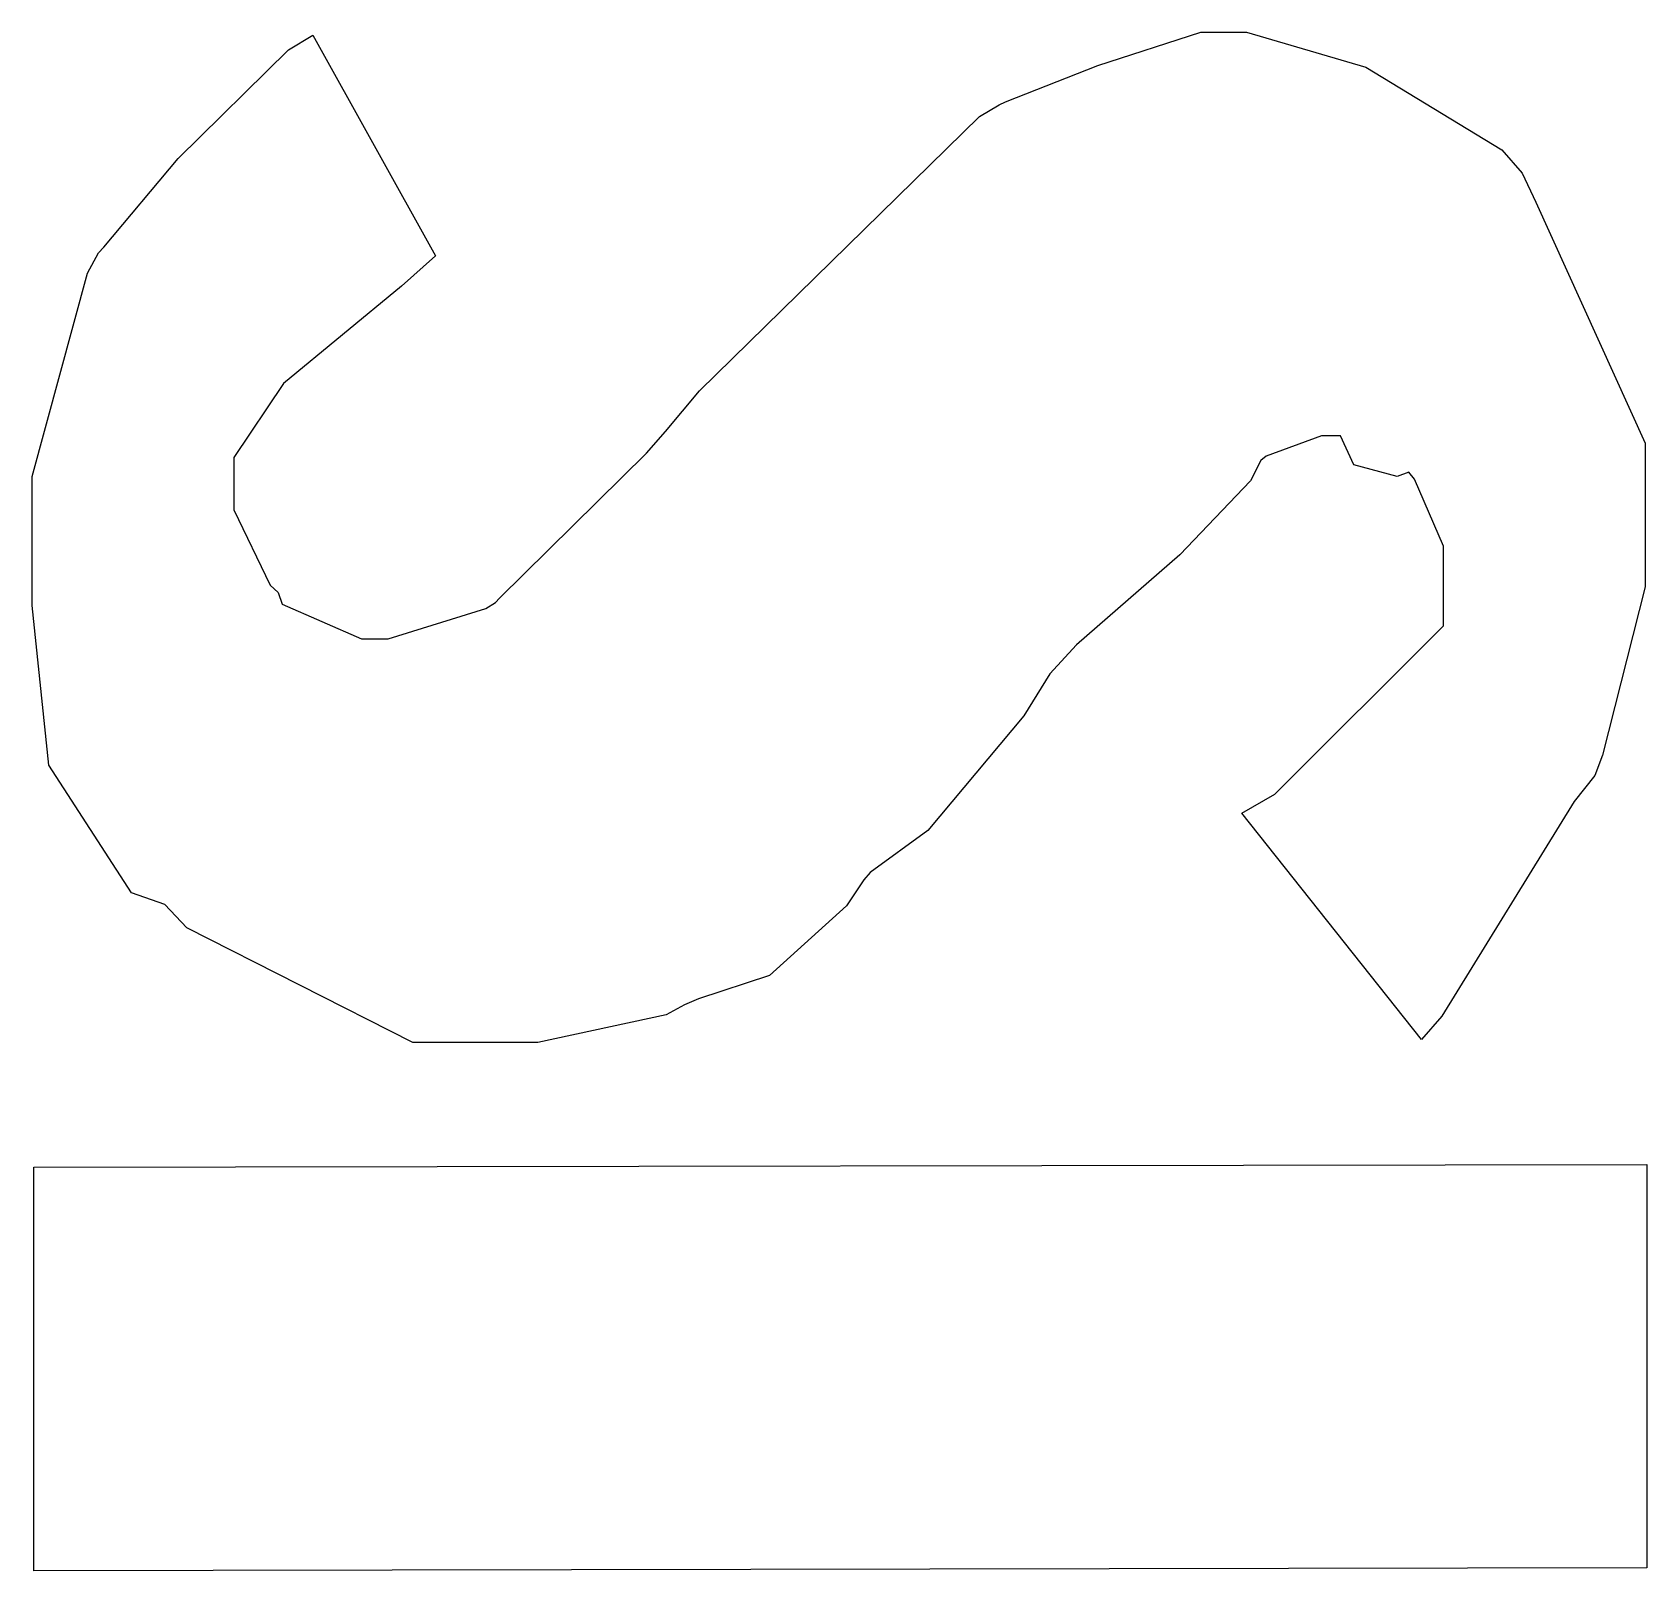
# Model space of a CAD drawing. Extents: x 0.1 to 11.6, y 0.3 to 16.2.
# Drawn here: x 4.4483 to 4.5596, y 10.4626 to 10.5686 of the extents above; entities that cross this region are included whole.
import ezdxf

# ---------------------------------------------------------------- set-up
doc = ezdxf.new("R2010")
doc.units = 0
doc.header["$MEASUREMENT"] = 0

msp = doc.modelspace()

# ---------------------------------------------------------------- linework, layer by layer
at = {"color": 0}
for points in [[(4.54406, 10.4992), (4.53168, 10.5148), (4.53396, 10.5161), (4.54557, 10.5277), (4.54557, 10.5315), (4.54557, 10.5332), (4.54357, 10.5378), (4.54318, 10.5383), (4.54237, 10.538), (4.53939, 10.5388), (4.53847, 10.5408), (4.53819, 10.5408), (4.53717, 10.5408), (4.53336, 10.5394), (4.53299, 10.5391), (4.53228, 10.5377), (4.5274, 10.5326), (4.52029, 10.5264), (4.51844, 10.5244), (4.51665, 10.5215), (4.51004, 10.5136), (4.50607, 10.5107), (4.50564, 10.5102), (4.50444, 10.5084), (4.49914, 10.5036), (4.49425, 10.502), (4.49328, 10.5016), (4.49203, 10.5009), (4.48318, 10.499), (4.48025, 10.499), (4.47456, 10.499), (4.45899, 10.5069), (4.45747, 10.5085), (4.45518, 10.5093), (4.44949, 10.5181), (4.44835, 10.5291), (4.44835, 10.5328), (4.44835, 10.538), (4.45215, 10.552), (4.4529, 10.5534), (4.45329, 10.5538), (4.45839, 10.5599), (4.46599, 10.5674), (4.46767, 10.5684), (4.47613, 10.5532), (4.47379, 10.5511), (4.46565, 10.5444), (4.46224, 10.5393), (4.46224, 10.5376), (4.46224, 10.5357), (4.46474, 10.5305), (4.46528, 10.53), (4.46556, 10.5292), (4.47103, 10.5268), (4.47287, 10.5268), (4.47287, 10.5268), (4.4796, 10.5289), (4.48025, 10.5293), (4.48053, 10.5296), (4.49067, 10.5396), (4.49197, 10.5411), (4.49431, 10.5439), (4.51361, 10.5628), (4.51497, 10.5636), (4.5154, 10.5638), (4.52175, 10.5663), (4.52886, 10.5686), (4.53125, 10.5686), (4.53201, 10.5686), (4.54021, 10.5662), (4.54958, 10.5605), (4.551, 10.5589), (4.55192, 10.5569), (4.55946, 10.5403), (4.55946, 10.5348), (4.55946, 10.5304), (4.55653, 10.5188), (4.55599, 10.5174), (4.55458, 10.5156), (4.54546, 10.5008), (4.54406, 10.4992)], [(4.55957, 10.4906), (4.55957, 10.4628), (4.44846, 10.4626), (4.44846, 10.4904), (4.55957, 10.4906)]]:
    msp.add_lwpolyline(points, close=True, dxfattribs=at)

doc.saveas('drawing.dxf')
